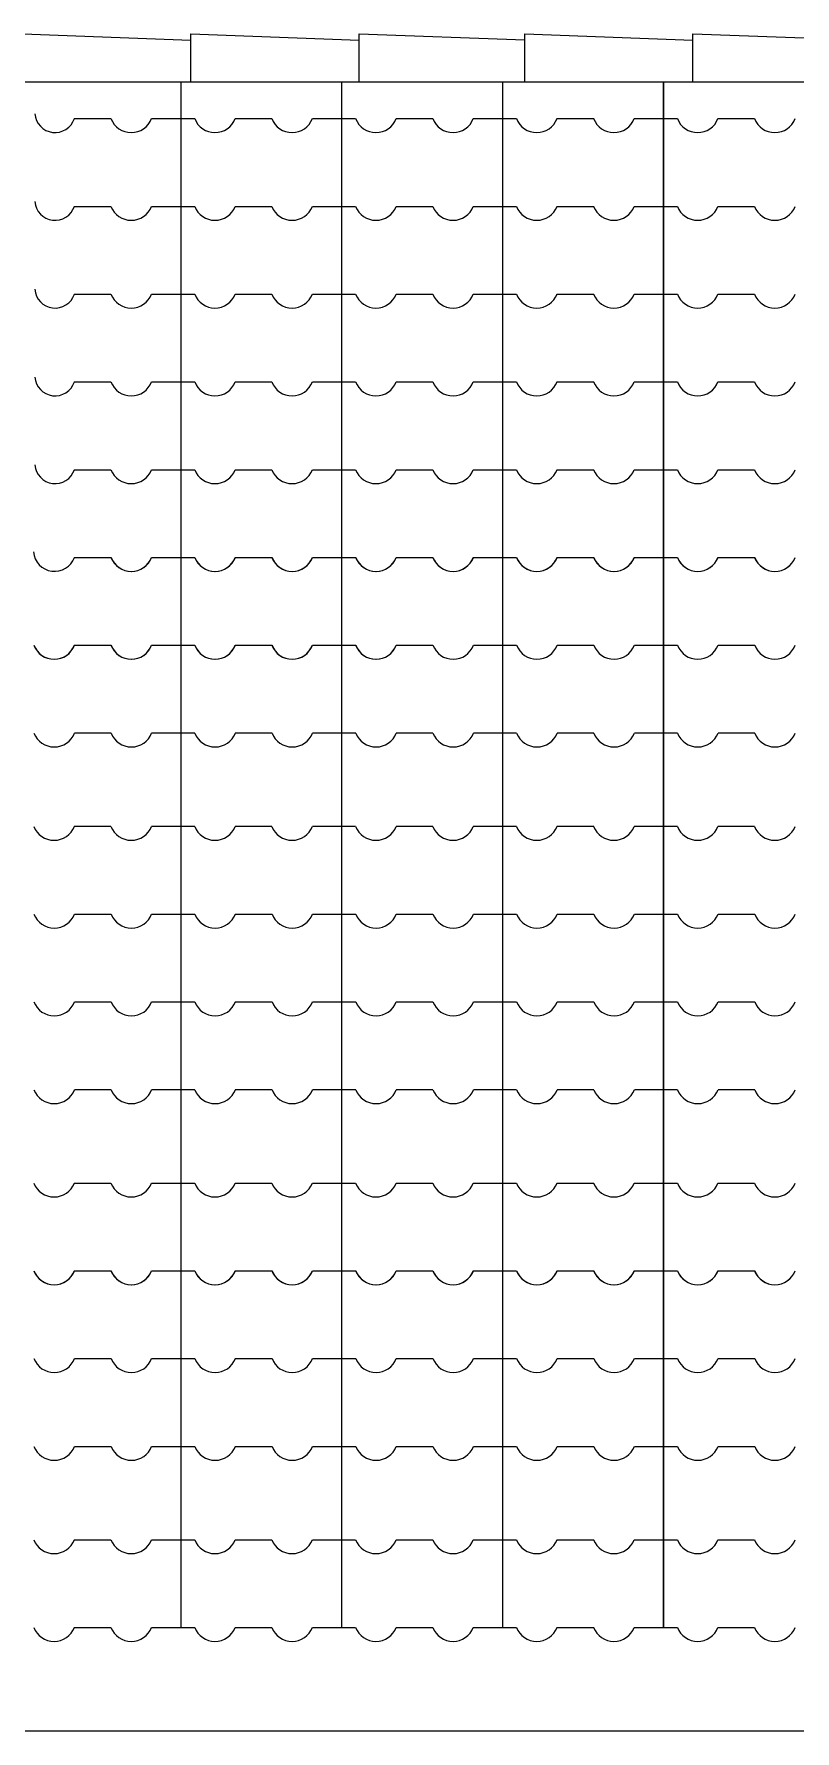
# Model space of a CAD drawing. Extents: x -29 to 75, y 16 to 65.
# Drawn here: x 35.605 to 36.646, y 19.156 to 21.477 of the extents above; entities that cross this region are included whole.
import ezdxf

# ---------------------------------------------------------------- set-up
doc = ezdxf.new("R2010")
doc.units = 0
doc.header["$MEASUREMENT"] = 0
for name, color, linetype in [('CORTE', 244, 'CONTINUOUS'), ('VISTAL', 30, 'CONTINUOUS'), ('VISTAP', 244, 'CONTINUOUS')]:
    doc.layers.add(name, color=color, linetype=linetype)

msp = doc.modelspace()

# ---------------------------------------------------------------- linework, layer by layer
at = {"layer": 'CORTE', "color": 1, "linetype": 'Continuous'}
for p, q in [((35.806, 21.4107), (35.806, 20.5208)), ((35.806, 21.4107), (35.806, 20.5208)), ((36.026, 21.4107), (36.026, 20.5208)), ((36.246, 21.4107), (36.246, 20.7608)), ((36.466, 21.4107), (36.466, 20.7608)), ((35.6604, 21.3608), (35.7106, 21.3608)), ((35.766, 21.3608), (35.8058, 21.3608)), ((35.8058, 21.3608), (35.8251, 21.3608)), ((35.8804, 21.3608), (35.9306, 21.3608)), ((35.986, 21.3608), (36.0258, 21.3608)), ((36.0258, 21.3608), (36.0451, 21.3608)), ((36.1004, 21.3608), (36.1506, 21.3608)), ((36.206, 21.3608), (36.2458, 21.3608)), ((36.2458, 21.3608), (36.2651, 21.3608)), ((36.3204, 21.3608), (36.3706, 21.3608)), ((36.426, 21.3608), (36.4658, 21.3608)), ((36.426, 21.3608), (36.4658, 21.3608)), ((36.426, 21.3608), (36.4658, 21.3608)), ((36.4658, 21.3608), (36.4851, 21.3608)), ((36.5404, 21.3608), (36.5906, 21.3608)), ((35.6604, 21.2408), (35.7106, 21.2408)), ((35.766, 21.2408), (35.8058, 21.2408)), ((35.8058, 21.2408), (35.8251, 21.2408)), ((35.8804, 21.2408), (35.9306, 21.2408)), ((35.986, 21.2408), (36.0258, 21.2408)), ((36.0258, 21.2408), (36.0451, 21.2408)), ((36.1004, 21.2408), (36.1506, 21.2408)), ((36.206, 21.2408), (36.2458, 21.2408)), ((36.2458, 21.2408), (36.2651, 21.2408)), ((36.3204, 21.2408), (36.3706, 21.2408)), ((36.426, 21.2408), (36.4658, 21.2408)), ((36.426, 21.2408), (36.4658, 21.2408)), ((36.426, 21.2408), (36.4658, 21.2408)), ((36.4658, 21.2408), (36.4851, 21.2408)), ((36.5404, 21.2408), (36.5906, 21.2408)), ((35.6604, 21.1208), (35.7106, 21.1208)), ((35.766, 21.1208), (35.8058, 21.1208)), ((35.8058, 21.1208), (35.8251, 21.1208)), ((35.8804, 21.1208), (35.9306, 21.1208)), ((35.986, 21.1208), (36.0258, 21.1208)), ((36.0258, 21.1208), (36.0451, 21.1208)), ((36.1004, 21.1208), (36.1506, 21.1208)), ((36.206, 21.1208), (36.2458, 21.1208)), ((36.2458, 21.1208), (36.2651, 21.1208)), ((36.3204, 21.1208), (36.3706, 21.1208)), ((36.426, 21.1208), (36.4658, 21.1208)), ((36.426, 21.1208), (36.4658, 21.1208)), ((36.426, 21.1208), (36.4658, 21.1208)), ((36.4658, 21.1208), (36.4851, 21.1208)), ((36.5404, 21.1208), (36.5906, 21.1208)), ((35.6604, 21.0008), (35.7106, 21.0008)), ((35.766, 21.0008), (35.8058, 21.0008)), ((35.8058, 21.0008), (35.8251, 21.0008)), ((35.8804, 21.0008), (35.9306, 21.0008)), ((35.986, 21.0008), (36.0258, 21.0008)), ((36.0258, 21.0008), (36.0451, 21.0008)), ((36.1004, 21.0008), (36.1506, 21.0008)), ((36.206, 21.0008), (36.2458, 21.0008)), ((36.2458, 21.0008), (36.2651, 21.0008)), ((36.3204, 21.0008), (36.3706, 21.0008)), ((36.426, 21.0008), (36.4658, 21.0008)), ((36.426, 21.0008), (36.4658, 21.0008)), ((36.426, 21.0008), (36.4658, 21.0008)), ((36.4658, 21.0008), (36.4851, 21.0008)), ((36.5404, 21.0008), (36.5906, 21.0008)), ((35.6604, 20.8808), (35.7106, 20.8808)), ((35.766, 20.8808), (35.8058, 20.8808)), ((35.8058, 20.8808), (35.8251, 20.8808)), ((35.8804, 20.8808), (35.9306, 20.8808)), ((35.986, 20.8808), (36.0258, 20.8808)), ((36.0258, 20.8808), (36.0451, 20.8808)), ((36.1004, 20.8808), (36.1506, 20.8808)), ((36.206, 20.8808), (36.2458, 20.8808)), ((36.2458, 20.8808), (36.2651, 20.8808)), ((36.3204, 20.8808), (36.3706, 20.8808)), ((36.426, 20.8808), (36.4658, 20.8808)), ((36.426, 20.8808), (36.4658, 20.8808)), ((36.426, 20.8808), (36.4658, 20.8808)), ((36.4658, 20.8808), (36.4851, 20.8808)), ((36.5404, 20.8808), (36.5906, 20.8808)), ((35.6604, 20.7608), (35.7106, 20.7608)), ((35.6606, 20.7608), (35.7108, 20.7608)), ((35.766, 20.7608), (35.8058, 20.7608)), ((35.7662, 20.7608), (35.806, 20.7608)), ((35.8058, 20.7608), (35.8251, 20.7608)), ((35.806, 20.7608), (35.8253, 20.7608)), ((35.806, 20.7608), (35.806, 20.2732)), ((35.8804, 20.7608), (35.9306, 20.7608)), ((35.8806, 20.7608), (35.9308, 20.7608)), ((35.986, 20.7608), (36.0258, 20.7608)), ((35.9862, 20.7608), (36.026, 20.7608)), ((36.0258, 20.7608), (36.0451, 20.7608)), ((36.026, 20.7608), (36.0453, 20.7608)), ((36.026, 20.7608), (36.026, 20.2732)), ((36.1004, 20.7608), (36.1506, 20.7608)), ((36.1006, 20.7608), (36.1508, 20.7608)), ((36.206, 20.7608), (36.2458, 20.7608)), ((36.2062, 20.7608), (36.246, 20.7608)), ((36.2458, 20.7608), (36.2651, 20.7608)), ((36.246, 20.7608), (36.2653, 20.7608)), ((36.246, 20.7608), (36.246, 20.2732)), ((36.3204, 20.7608), (36.3706, 20.7608)), ((36.3206, 20.7608), (36.3708, 20.7608)), ((36.426, 20.7608), (36.4658, 20.7608)), ((36.426, 20.7608), (36.466, 20.7608)), ((36.426, 20.7608), (36.4658, 20.7608)), ((36.4262, 20.7608), (36.466, 20.7608)), ((36.4262, 20.7608), (36.466, 20.7608)), ((36.4262, 20.7608), (36.466, 20.7608)), ((36.4658, 20.7608), (36.4851, 20.7608)), ((36.466, 20.7608), (36.4853, 20.7608)), ((36.466, 20.7608), (36.466, 20.4008)), ((36.466, 20.7608), (36.466, 20.2732)), ((36.466, 20.7608), (36.466, 20.2732)), ((36.466, 20.7608), (36.466, 20.2732)), ((36.5404, 20.7608), (36.5906, 20.7608)), ((36.5406, 20.7608), (36.5908, 20.7608)), ((35.6604, 20.6408), (35.7106, 20.6408)), ((35.6606, 20.6408), (35.7108, 20.6408)), ((35.766, 20.6408), (35.8058, 20.6408)), ((35.766, 20.6408), (35.8058, 20.6408)), ((35.7662, 20.6408), (35.806, 20.6408)), ((35.8058, 20.6408), (35.8251, 20.6408)), ((35.8058, 20.6408), (35.8251, 20.6408)), ((35.806, 20.6408), (35.8253, 20.6408)), ((35.8804, 20.6408), (35.9306, 20.6408)), ((35.8806, 20.6408), (35.9308, 20.6408)), ((35.986, 20.6408), (36.0258, 20.6408)), ((35.9862, 20.6408), (36.026, 20.6408)), ((36.0258, 20.6408), (36.0451, 20.6408)), ((36.026, 20.6408), (36.0453, 20.6408)), ((36.1006, 20.6408), (36.1508, 20.6408)), ((36.2062, 20.6408), (36.246, 20.6408)), ((36.246, 20.6408), (36.2653, 20.6408)), ((36.3206, 20.6408), (36.3708, 20.6408)), ((36.4262, 20.6408), (36.466, 20.6408)), ((36.4262, 20.6408), (36.466, 20.6408)), ((36.466, 20.6408), (36.4853, 20.6408)), ((36.5406, 20.6408), (36.5908, 20.6408)), ((35.6606, 20.5208), (35.7108, 20.5208)), ((35.6606, 20.5208), (35.7108, 20.5208)), ((35.6606, 20.5208), (35.7108, 20.5208)), ((35.7662, 20.5208), (35.806, 20.5208)), ((35.7662, 20.5208), (35.806, 20.5208)), ((35.7662, 20.5208), (35.806, 20.5208)), ((35.7662, 20.5208), (35.806, 20.5208)), ((35.7662, 20.5208), (35.806, 20.5208)), ((35.806, 20.5208), (35.8253, 20.5208)), ((35.806, 20.5208), (35.8253, 20.5208)), ((35.806, 20.5208), (35.8253, 20.5208)), ((35.806, 20.5208), (35.8253, 20.5208)), ((35.806, 20.5208), (35.8253, 20.5208)), ((35.8806, 20.5208), (35.9308, 20.5208)), ((35.8806, 20.5208), (35.9308, 20.5208)), ((35.8806, 20.5208), (35.9308, 20.5208)), ((35.9862, 20.5208), (36.026, 20.5208)), ((35.9862, 20.5208), (36.026, 20.5208)), ((35.9862, 20.5208), (36.026, 20.5208)), ((36.026, 20.5208), (36.0453, 20.5208)), ((36.026, 20.5208), (36.0453, 20.5208)), ((36.026, 20.5208), (36.0453, 20.5208)), ((36.1006, 20.5208), (36.1508, 20.5208)), ((36.2062, 20.5208), (36.246, 20.5208)), ((36.246, 20.5208), (36.2653, 20.5208)), ((36.3206, 20.5208), (36.3708, 20.5208)), ((36.4262, 20.5208), (36.466, 20.5208)), ((36.4262, 20.5208), (36.466, 20.5208)), ((36.466, 20.5208), (36.4853, 20.5208)), ((36.5406, 20.5208), (36.5908, 20.5208)), ((35.806, 20.5067), (35.806, 19.7855)), ((36.026, 20.505), (36.026, 19.7855)), ((36.246, 20.395), (36.246, 19.7855)), ((35.6604, 20.3932), (35.7106, 20.3932)), ((35.766, 20.3932), (35.8058, 20.3932)), ((35.8058, 20.3932), (35.8251, 20.3932)), ((35.8804, 20.3932), (35.9306, 20.3932)), ((35.986, 20.3932), (36.0258, 20.3932)), ((36.0258, 20.3932), (36.0451, 20.3932)), ((36.1004, 20.3932), (36.1506, 20.3932)), ((36.206, 20.3932), (36.2458, 20.3932)), ((36.2458, 20.3932), (36.2651, 20.3932)), ((36.3204, 20.3932), (36.3706, 20.3932)), ((36.426, 20.3932), (36.4658, 20.3932)), ((36.426, 20.3932), (36.4658, 20.3932)), ((36.4658, 20.3932), (36.4851, 20.3932)), ((36.5404, 20.3932), (36.5906, 20.3932)), ((36.466, 20.2904), (36.466, 19.7855)), ((36.466, 20.2852), (36.466, 19.9132)), ((35.6606, 20.2732), (35.7108, 20.2732)), ((35.6606, 20.2732), (35.7108, 20.2732)), ((35.7662, 20.2732), (35.806, 20.2732)), ((35.7662, 20.2732), (35.806, 20.2732)), ((35.806, 20.2732), (35.8253, 20.2732)), ((35.806, 20.2732), (35.8253, 20.2732)), ((35.8806, 20.2732), (35.9308, 20.2732)), ((35.8806, 20.2732), (35.9308, 20.2732)), ((35.9862, 20.2732), (36.026, 20.2732)), ((35.9862, 20.2732), (36.026, 20.2732)), ((36.026, 20.2732), (36.0453, 20.2732)), ((36.026, 20.2732), (36.0453, 20.2732)), ((36.1006, 20.2732), (36.1508, 20.2732)), ((36.1006, 20.2732), (36.1508, 20.2732)), ((36.2062, 20.2732), (36.246, 20.2732)), ((36.2062, 20.2732), (36.246, 20.2732)), ((36.246, 20.2732), (36.2653, 20.2732)), ((36.246, 20.2732), (36.2653, 20.2732)), ((36.3206, 20.2732), (36.3708, 20.2732)), ((36.3206, 20.2732), (36.3708, 20.2732)), ((36.4262, 20.2732), (36.466, 20.2732)), ((36.4262, 20.2732), (36.466, 20.2732)), ((36.4262, 20.2732), (36.466, 20.2732)), ((36.4262, 20.2732), (36.466, 20.2732)), ((36.4262, 20.2732), (36.466, 20.2732)), ((36.4262, 20.2732), (36.466, 20.2732)), ((36.466, 20.2732), (36.466, 19.7855)), ((36.466, 20.2732), (36.4853, 20.2732)), ((36.466, 20.2732), (36.4853, 20.2732)), ((36.5406, 20.2732), (36.5908, 20.2732)), ((36.5406, 20.2732), (36.5908, 20.2732)), ((35.6606, 20.1532), (35.7108, 20.1532)), ((35.7662, 20.1532), (35.806, 20.1532)), ((35.806, 20.1532), (35.8253, 20.1532)), ((35.8806, 20.1532), (35.9308, 20.1532)), ((35.9862, 20.1532), (36.026, 20.1532)), ((36.026, 20.1532), (36.0453, 20.1532)), ((36.1006, 20.1532), (36.1508, 20.1532)), ((36.2062, 20.1532), (36.246, 20.1532)), ((36.246, 20.1532), (36.2653, 20.1532)), ((36.3206, 20.1532), (36.3708, 20.1532)), ((36.4262, 20.1532), (36.466, 20.1532)), ((36.4262, 20.1532), (36.466, 20.1532)), ((36.4262, 20.1532), (36.466, 20.1532)), ((36.466, 20.1532), (36.4853, 20.1532)), ((36.5406, 20.1532), (36.5908, 20.1532)), ((35.6606, 20.0332), (35.7108, 20.0332)), ((35.7662, 20.0332), (35.806, 20.0332)), ((35.806, 20.0332), (35.8253, 20.0332)), ((35.8806, 20.0332), (35.9308, 20.0332)), ((35.9862, 20.0332), (36.026, 20.0332)), ((36.026, 20.0332), (36.0453, 20.0332)), ((36.1006, 20.0332), (36.1508, 20.0332)), ((36.2062, 20.0332), (36.246, 20.0332)), ((36.246, 20.0332), (36.2653, 20.0332)), ((36.3206, 20.0332), (36.3708, 20.0332)), ((36.4262, 20.0332), (36.466, 20.0332)), ((36.4262, 20.0332), (36.466, 20.0332)), ((36.4262, 20.0332), (36.466, 20.0332)), ((36.466, 20.0332), (36.4853, 20.0332)), ((36.5406, 20.0332), (36.5908, 20.0332)), ((35.6604, 19.9055), (35.7106, 19.9055)), ((35.766, 19.9055), (35.8058, 19.9055)), ((35.8058, 19.9055), (35.8251, 19.9055)), ((35.8804, 19.9055), (35.9306, 19.9055)), ((35.986, 19.9055), (36.0258, 19.9055)), ((36.0258, 19.9055), (36.0451, 19.9055)), ((36.1004, 19.9055), (36.1506, 19.9055)), ((36.206, 19.9055), (36.2458, 19.9055)), ((36.2458, 19.9055), (36.2651, 19.9055)), ((36.3204, 19.9055), (36.3706, 19.9055)), ((36.426, 19.9055), (36.4658, 19.9055)), ((36.426, 19.9055), (36.4658, 19.9055)), ((36.426, 19.9055), (36.4658, 19.9055)), ((36.4658, 19.9055), (36.4851, 19.9055)), ((36.5404, 19.9055), (36.5906, 19.9055)), ((35.6604, 19.7855), (35.7106, 19.7855)), ((35.6606, 19.7855), (35.7108, 19.7855)), ((35.766, 19.7855), (35.8058, 19.7855)), ((35.7662, 19.7855), (35.806, 19.7855)), ((35.8058, 19.7855), (35.8251, 19.7855)), ((35.806, 19.7855), (35.806, 19.2979)), ((35.806, 19.7855), (35.8253, 19.7855)), ((35.8804, 19.7855), (35.9306, 19.7855)), ((35.8806, 19.7855), (35.9308, 19.7855)), ((35.986, 19.7855), (36.0258, 19.7855)), ((35.9862, 19.7855), (36.026, 19.7855)), ((36.0258, 19.7855), (36.0451, 19.7855)), ((36.026, 19.7855), (36.026, 19.2979)), ((36.026, 19.7855), (36.0453, 19.7855)), ((36.1004, 19.7855), (36.1506, 19.7855)), ((36.1006, 19.7855), (36.1508, 19.7855)), ((36.206, 19.7855), (36.2458, 19.7855)), ((36.2062, 19.7855), (36.246, 19.7855)), ((36.2458, 19.7855), (36.2651, 19.7855)), ((36.246, 19.7855), (36.246, 19.2979)), ((36.246, 19.7855), (36.2653, 19.7855)), ((36.3204, 19.7855), (36.3706, 19.7855)), ((36.3206, 19.7855), (36.3708, 19.7855)), ((36.426, 19.7855), (36.4658, 19.7855)), ((36.426, 19.7855), (36.466, 19.7855)), ((36.426, 19.7855), (36.4658, 19.7855)), ((36.4262, 19.7855), (36.466, 19.7855)), ((36.4262, 19.7855), (36.466, 19.7855)), ((36.4262, 19.7855), (36.466, 19.7855)), ((36.4658, 19.7855), (36.4851, 19.7855)), ((36.466, 19.7855), (36.466, 19.2979)), ((36.466, 19.7855), (36.466, 19.2979)), ((36.466, 19.7855), (36.466, 19.2979)), ((36.466, 19.7855), (36.466, 19.4255)), ((36.466, 19.7855), (36.4853, 19.7855)), ((36.5404, 19.7855), (36.5906, 19.7855)), ((36.5406, 19.7855), (36.5908, 19.7855)), ((35.6606, 19.6655), (35.7108, 19.6655)), ((35.7662, 19.6655), (35.806, 19.6655)), ((35.806, 19.6655), (35.8253, 19.6655)), ((35.8806, 19.6655), (35.9308, 19.6655)), ((35.9862, 19.6655), (36.026, 19.6655)), ((36.026, 19.6655), (36.0453, 19.6655)), ((36.1006, 19.6655), (36.1508, 19.6655)), ((36.2062, 19.6655), (36.246, 19.6655)), ((36.246, 19.6655), (36.2653, 19.6655)), ((36.3206, 19.6655), (36.3708, 19.6655)), ((36.4262, 19.6655), (36.466, 19.6655)), ((36.4262, 19.6655), (36.466, 19.6655)), ((36.466, 19.6655), (36.4853, 19.6655)), ((36.5406, 19.6655), (36.5908, 19.6655)), ((35.6606, 19.5455), (35.7108, 19.5455)), ((35.7662, 19.5455), (35.806, 19.5455)), ((35.806, 19.5455), (35.8253, 19.5455)), ((35.8806, 19.5455), (35.9308, 19.5455)), ((35.9862, 19.5455), (36.026, 19.5455)), ((36.026, 19.5455), (36.0453, 19.5455)), ((36.1006, 19.5455), (36.1508, 19.5455)), ((36.2062, 19.5455), (36.246, 19.5455)), ((36.246, 19.5455), (36.2653, 19.5455)), ((36.3206, 19.5455), (36.3708, 19.5455)), ((36.4262, 19.5455), (36.466, 19.5455)), ((36.4262, 19.5455), (36.466, 19.5455)), ((36.466, 19.5455), (36.4853, 19.5455)), ((36.5406, 19.5455), (36.5908, 19.5455)), ((35.6604, 19.4179), (35.7106, 19.4179)), ((35.766, 19.4179), (35.8058, 19.4179)), ((35.8058, 19.4179), (35.8251, 19.4179)), ((35.8804, 19.4179), (35.9306, 19.4179)), ((35.986, 19.4179), (36.0258, 19.4179)), ((36.0258, 19.4179), (36.0451, 19.4179)), ((36.1004, 19.4179), (36.1506, 19.4179)), ((36.206, 19.4179), (36.2458, 19.4179)), ((36.2458, 19.4179), (36.2651, 19.4179)), ((36.3204, 19.4179), (36.3706, 19.4179)), ((36.426, 19.4179), (36.4658, 19.4179)), ((36.426, 19.4179), (36.4658, 19.4179)), ((36.4658, 19.4179), (36.4851, 19.4179)), ((36.5404, 19.4179), (36.5906, 19.4179)), ((35.6604, 19.2979), (35.7106, 19.2979)), ((35.766, 19.2979), (35.8058, 19.2979)), ((35.8058, 19.2979), (35.8251, 19.2979)), ((35.8804, 19.2979), (35.9306, 19.2979)), ((35.986, 19.2979), (36.0258, 19.2979)), ((36.0258, 19.2979), (36.0451, 19.2979)), ((36.1004, 19.2979), (36.1506, 19.2979)), ((36.206, 19.2979), (36.2458, 19.2979)), ((36.2458, 19.2979), (36.2651, 19.2979)), ((36.3204, 19.2979), (36.3706, 19.2979)), ((36.426, 19.2979), (36.466, 19.2979)), ((36.426, 19.2979), (36.4658, 19.2979)), ((36.4658, 19.2979), (36.4851, 19.2979)), ((36.5404, 19.2979), (36.5906, 19.2979))]:
    msp.add_line(p, q, dxfattribs=at)
for centre, radius, start, end in [((35.6342, 21.3694), 0.0277, 184.0528, 341.8558), ((35.7383, 21.3714), 0.0297, 201.0517, 338.9483), ((35.8528, 21.3714), 0.0297, 201.0517, 338.9483), ((35.9583, 21.3714), 0.0297, 201.0517, 338.9483), ((36.0728, 21.3714), 0.0297, 201.0517, 338.9483), ((36.1783, 21.3714), 0.0297, 201.0517, 338.9483), ((36.2928, 21.3714), 0.0297, 201.0517, 338.9483), ((36.3983, 21.3714), 0.0297, 201.0517, 338.9483), ((36.5128, 21.3714), 0.0297, 201.0517, 338.9483), ((36.6183, 21.3714), 0.0297, 201.0517, 338.9483), ((35.6342, 21.2494), 0.0277, 184.0528, 341.8558), ((35.7383, 21.2514), 0.0297, 201.0517, 338.9483), ((35.8528, 21.2514), 0.0297, 201.0517, 338.9483), ((35.9583, 21.2514), 0.0297, 201.0517, 338.9483), ((36.0728, 21.2514), 0.0297, 201.0517, 338.9483), ((36.1783, 21.2514), 0.0297, 201.0517, 338.9483), ((36.2928, 21.2514), 0.0297, 201.0517, 338.9483), ((36.3983, 21.2514), 0.0297, 201.0517, 338.9483), ((36.5128, 21.2514), 0.0297, 201.0517, 338.9483), ((36.6183, 21.2514), 0.0297, 201.0517, 338.9483), ((35.6342, 21.1294), 0.0277, 184.0528, 341.8558), ((35.7383, 21.1314), 0.0297, 201.0517, 338.9483), ((35.8528, 21.1314), 0.0297, 201.0517, 338.9483), ((35.9583, 21.1314), 0.0297, 201.0517, 338.9483), ((36.0728, 21.1314), 0.0297, 201.0517, 338.9483), ((36.1783, 21.1314), 0.0297, 201.0517, 338.9483), ((36.2928, 21.1314), 0.0297, 201.0517, 338.9483), ((36.3983, 21.1314), 0.0297, 201.0517, 338.9483), ((36.5128, 21.1314), 0.0297, 201.0517, 338.9483), ((36.6183, 21.1314), 0.0297, 201.0517, 338.9483), ((35.6342, 21.0094), 0.0277, 184.0528, 341.8558), ((35.7383, 21.0114), 0.0297, 201.0517, 338.9483), ((35.8528, 21.0114), 0.0297, 201.0517, 338.9483), ((35.9583, 21.0114), 0.0297, 201.0517, 338.9483), ((36.0728, 21.0114), 0.0297, 201.0517, 338.9483), ((36.1783, 21.0114), 0.0297, 201.0517, 338.9483), ((36.2928, 21.0114), 0.0297, 201.0517, 338.9483), ((36.3983, 21.0114), 0.0297, 201.0517, 338.9483), ((36.5128, 21.0114), 0.0297, 201.0517, 338.9483), ((36.6183, 21.0114), 0.0297, 201.0517, 338.9483), ((35.6342, 20.8894), 0.0277, 184.0528, 341.8558), ((35.7383, 20.8914), 0.0297, 201.0517, 338.9483), ((35.8528, 20.8914), 0.0297, 201.0517, 338.9483), ((35.9583, 20.8914), 0.0297, 201.0517, 338.9483), ((36.0728, 20.8914), 0.0297, 201.0517, 338.9483), ((36.1783, 20.8914), 0.0297, 201.0517, 338.9483), ((36.2928, 20.8914), 0.0297, 201.0517, 338.9483), ((36.3983, 20.8914), 0.0297, 201.0517, 338.9483), ((36.5128, 20.8914), 0.0297, 201.0517, 338.9483), ((36.6183, 20.8914), 0.0297, 201.0517, 338.9483), ((35.6335, 20.7707), 0.0289, 184.6744, 339.9327), ((35.7383, 20.7714), 0.0297, 201.0517, 338.9483), ((35.7385, 20.7714), 0.0297, 201.0517, 338.9483), ((35.8528, 20.7714), 0.0297, 201.0517, 338.9483), ((35.853, 20.7714), 0.0297, 201.0517, 338.9483), ((35.9583, 20.7714), 0.0297, 201.0517, 338.9483), ((35.9585, 20.7714), 0.0297, 201.0517, 338.9483), ((36.0728, 20.7714), 0.0297, 201.0517, 338.9483), ((36.073, 20.7714), 0.0297, 201.0517, 338.9483), ((36.1783, 20.7714), 0.0297, 201.0517, 338.9483), ((36.1785, 20.7714), 0.0297, 201.0517, 338.9483), ((36.2928, 20.7714), 0.0297, 201.0517, 338.9483), ((36.293, 20.7714), 0.0297, 201.0517, 338.9483), ((36.3983, 20.7714), 0.0297, 201.0517, 338.9483), ((36.3985, 20.7714), 0.0297, 201.0517, 338.9483), ((36.5128, 20.7714), 0.0297, 201.0517, 338.9483), ((36.513, 20.7714), 0.0297, 201.0517, 338.9483), ((36.6183, 20.7714), 0.0297, 201.0517, 338.9483), ((36.6185, 20.7714), 0.0297, 201.0517, 338.9483), ((35.6328, 20.6514), 0.0297, 201.0517, 338.9483), ((35.633, 20.6514), 0.0297, 201.0517, 338.9483), ((35.7383, 20.6514), 0.0297, 201.0517, 338.9483), ((35.7385, 20.6514), 0.0297, 201.0517, 338.9483), ((35.8528, 20.6514), 0.0297, 201.0517, 338.9483), ((35.8528, 20.6514), 0.0297, 201.0517, 338.9483), ((35.853, 20.6514), 0.0297, 201.0517, 338.9483), ((35.9583, 20.6514), 0.0297, 201.0517, 338.9483), ((35.9585, 20.6514), 0.0297, 201.0517, 338.9483), ((36.0728, 20.6514), 0.0297, 201.0517, 338.9483), ((36.073, 20.6514), 0.0297, 201.0517, 338.9483), ((36.1785, 20.6514), 0.0297, 201.0517, 338.9483), ((36.293, 20.6514), 0.0297, 201.0517, 338.9483), ((36.3985, 20.6514), 0.0297, 201.0517, 338.9483), ((36.513, 20.6514), 0.0297, 201.0517, 338.9483), ((36.6185, 20.6514), 0.0297, 201.0517, 338.9483), ((35.633, 20.5314), 0.0297, 201.0517, 338.9483), ((35.633, 20.5314), 0.0297, 201.0517, 338.9483), ((35.633, 20.5314), 0.0297, 201.0517, 338.9483), ((35.7385, 20.5314), 0.0297, 201.0517, 338.9483), ((35.7385, 20.5314), 0.0297, 201.0517, 338.9483), ((35.7385, 20.5314), 0.0297, 201.0517, 338.9483), ((35.853, 20.5314), 0.0297, 201.0517, 338.9483), ((35.853, 20.5314), 0.0297, 201.0517, 338.9483), ((35.853, 20.5314), 0.0297, 201.0517, 338.9483), ((35.853, 20.5314), 0.0297, 201.0517, 338.9483), ((35.853, 20.5314), 0.0297, 201.0517, 338.9483), ((35.9585, 20.5314), 0.0297, 201.0517, 338.9483), ((35.9585, 20.5314), 0.0297, 201.0517, 338.9483), ((35.9585, 20.5314), 0.0297, 201.0517, 338.9483), ((36.073, 20.5314), 0.0297, 201.0517, 338.9483), ((36.073, 20.5314), 0.0297, 201.0517, 338.9483), ((36.073, 20.5314), 0.0297, 201.0517, 338.9483), ((36.1785, 20.5314), 0.0297, 201.0517, 338.9483), ((36.293, 20.5314), 0.0297, 201.0517, 338.9483), ((36.3985, 20.5314), 0.0297, 201.0517, 338.9483), ((36.513, 20.5314), 0.0297, 201.0517, 338.9483), ((36.6185, 20.5314), 0.0297, 201.0517, 338.9483), ((35.6328, 20.4038), 0.0297, 201.0517, 338.9483), ((35.7383, 20.4038), 0.0297, 201.0517, 338.9483), ((35.8528, 20.4038), 0.0297, 201.0517, 338.9483), ((35.9583, 20.4038), 0.0297, 201.0517, 338.9483), ((36.0728, 20.4038), 0.0297, 201.0517, 338.9483), ((36.1783, 20.4038), 0.0297, 201.0517, 338.9483), ((36.2928, 20.4038), 0.0297, 201.0517, 338.9483), ((36.3983, 20.4038), 0.0297, 201.0517, 338.9483), ((36.5128, 20.4038), 0.0297, 201.0517, 338.9483), ((36.6183, 20.4038), 0.0297, 201.0517, 338.9483), ((35.633, 20.2838), 0.0297, 201.0517, 338.9483), ((35.633, 20.2838), 0.0297, 201.0517, 338.9483), ((35.7385, 20.2838), 0.0297, 201.0517, 338.9483), ((35.7385, 20.2838), 0.0297, 201.0517, 338.9483), ((35.853, 20.2838), 0.0297, 201.0517, 338.9483), ((35.853, 20.2838), 0.0297, 201.0517, 338.9483), ((35.9585, 20.2838), 0.0297, 201.0517, 338.9483), ((35.9585, 20.2838), 0.0297, 201.0517, 338.9483), ((36.073, 20.2838), 0.0297, 201.0517, 338.9483), ((36.073, 20.2838), 0.0297, 201.0517, 338.9483), ((36.1785, 20.2838), 0.0297, 201.0517, 338.9483), ((36.1785, 20.2838), 0.0297, 201.0517, 338.9483), ((36.293, 20.2838), 0.0297, 201.0517, 338.9483), ((36.293, 20.2838), 0.0297, 201.0517, 338.9483), ((36.3985, 20.2838), 0.0297, 201.0517, 338.9483), ((36.3985, 20.2838), 0.0297, 201.0517, 338.9483), ((36.513, 20.2838), 0.0297, 201.0517, 338.9483), ((36.513, 20.2838), 0.0297, 201.0517, 338.9483), ((36.6185, 20.2838), 0.0297, 201.0517, 338.9483), ((36.6185, 20.2838), 0.0297, 201.0517, 338.9483), ((35.633, 20.1638), 0.0297, 201.0517, 338.9483), ((35.7385, 20.1638), 0.0297, 201.0517, 338.9483), ((35.853, 20.1638), 0.0297, 201.0517, 338.9483), ((35.9585, 20.1638), 0.0297, 201.0517, 338.9483), ((36.073, 20.1638), 0.0297, 201.0517, 338.9483), ((36.1785, 20.1638), 0.0297, 201.0517, 338.9483), ((36.293, 20.1638), 0.0297, 201.0517, 338.9483), ((36.3985, 20.1638), 0.0297, 201.0517, 338.9483), ((36.513, 20.1638), 0.0297, 201.0517, 338.9483), ((36.6185, 20.1638), 0.0297, 201.0517, 338.9483), ((35.633, 20.0438), 0.0297, 201.0517, 338.9483), ((35.7385, 20.0438), 0.0297, 201.0517, 338.9483), ((35.853, 20.0438), 0.0297, 201.0517, 338.9483), ((35.9585, 20.0438), 0.0297, 201.0517, 338.9483), ((36.073, 20.0438), 0.0297, 201.0517, 338.9483), ((36.1785, 20.0438), 0.0297, 201.0517, 338.9483), ((36.293, 20.0438), 0.0297, 201.0517, 338.9483), ((36.3985, 20.0438), 0.0297, 201.0517, 338.9483), ((36.513, 20.0438), 0.0297, 201.0517, 338.9483), ((36.6185, 20.0438), 0.0297, 201.0517, 338.9483), ((35.6328, 19.9162), 0.0297, 201.0517, 338.9483), ((35.7383, 19.9162), 0.0297, 201.0517, 338.9483), ((35.8528, 19.9162), 0.0297, 201.0517, 338.9483), ((35.9583, 19.9162), 0.0297, 201.0517, 338.9483), ((36.0728, 19.9162), 0.0297, 201.0517, 338.9483), ((36.1783, 19.9162), 0.0297, 201.0517, 338.9483), ((36.2928, 19.9162), 0.0297, 201.0517, 338.9483), ((36.3983, 19.9162), 0.0297, 201.0517, 338.9483), ((36.5128, 19.9162), 0.0297, 201.0517, 338.9483), ((36.6183, 19.9162), 0.0297, 201.0517, 338.9483), ((35.6328, 19.7962), 0.0297, 201.0517, 338.9483), ((35.633, 19.7962), 0.0297, 201.0517, 338.9483), ((35.7383, 19.7962), 0.0297, 201.0517, 338.9483), ((35.7385, 19.7962), 0.0297, 201.0517, 338.9483), ((35.8528, 19.7962), 0.0297, 201.0517, 338.9483), ((35.853, 19.7962), 0.0297, 201.0517, 338.9483), ((35.9583, 19.7962), 0.0297, 201.0517, 338.9483), ((35.9585, 19.7962), 0.0297, 201.0517, 338.9483), ((36.0728, 19.7962), 0.0297, 201.0517, 338.9483), ((36.073, 19.7962), 0.0297, 201.0517, 338.9483), ((36.1783, 19.7962), 0.0297, 201.0517, 338.9483), ((36.1785, 19.7962), 0.0297, 201.0517, 338.9483), ((36.2928, 19.7962), 0.0297, 201.0517, 338.9483), ((36.293, 19.7962), 0.0297, 201.0517, 338.9483), ((36.3983, 19.7962), 0.0297, 201.0517, 338.9483), ((36.3985, 19.7962), 0.0297, 201.0517, 338.9483), ((36.5128, 19.7962), 0.0297, 201.0517, 338.9483), ((36.513, 19.7962), 0.0297, 201.0517, 338.9483), ((36.6183, 19.7962), 0.0297, 201.0517, 338.9483), ((36.6185, 19.7962), 0.0297, 201.0517, 338.9483), ((35.633, 19.6762), 0.0297, 201.0517, 338.9483), ((35.7385, 19.6762), 0.0297, 201.0517, 338.9483), ((35.853, 19.6762), 0.0297, 201.0517, 338.9483), ((35.9585, 19.6762), 0.0297, 201.0517, 338.9483), ((36.073, 19.6762), 0.0297, 201.0517, 338.9483), ((36.1785, 19.6762), 0.0297, 201.0517, 338.9483), ((36.293, 19.6762), 0.0297, 201.0517, 338.9483), ((36.3985, 19.6762), 0.0297, 201.0517, 338.9483), ((36.513, 19.6762), 0.0297, 201.0517, 338.9483), ((36.6185, 19.6762), 0.0297, 201.0517, 338.9483), ((35.633, 19.5562), 0.0297, 201.0517, 338.9483), ((35.7385, 19.5562), 0.0297, 201.0517, 338.9483), ((35.853, 19.5562), 0.0297, 201.0517, 338.9483), ((35.9585, 19.5562), 0.0297, 201.0517, 338.9483), ((36.073, 19.5562), 0.0297, 201.0517, 338.9483), ((36.1785, 19.5562), 0.0297, 201.0517, 338.9483), ((36.293, 19.5562), 0.0297, 201.0517, 338.9483), ((36.3985, 19.5562), 0.0297, 201.0517, 338.9483), ((36.513, 19.5562), 0.0297, 201.0517, 338.9483), ((36.6185, 19.5562), 0.0297, 201.0517, 338.9483), ((35.6328, 19.4286), 0.0297, 201.0517, 338.9483), ((35.7383, 19.4286), 0.0297, 201.0517, 338.9483), ((35.8528, 19.4286), 0.0297, 201.0517, 338.9483), ((35.9583, 19.4286), 0.0297, 201.0517, 338.9483), ((36.0728, 19.4286), 0.0297, 201.0517, 338.9483), ((36.1783, 19.4286), 0.0297, 201.0517, 338.9483), ((36.2928, 19.4286), 0.0297, 201.0517, 338.9483), ((36.3983, 19.4286), 0.0297, 201.0517, 338.9483), ((36.5128, 19.4286), 0.0297, 201.0517, 338.9483), ((36.6183, 19.4286), 0.0297, 201.0517, 338.9483), ((35.6328, 19.3086), 0.0297, 201.0517, 338.9483), ((35.7383, 19.3086), 0.0297, 201.0517, 338.9483), ((35.8528, 19.3086), 0.0297, 201.0517, 338.9483), ((35.9583, 19.3086), 0.0297, 201.0517, 338.9483), ((36.0728, 19.3086), 0.0297, 201.0517, 338.9483), ((36.1783, 19.3086), 0.0297, 201.0517, 338.9483), ((36.2928, 19.3086), 0.0297, 201.0517, 338.9483), ((36.3983, 19.3086), 0.0297, 201.0517, 338.9483), ((36.5128, 19.3086), 0.0297, 201.0517, 338.9483), ((36.6183, 19.3086), 0.0297, 201.0517, 338.9483)]:
    msp.add_arc(centre, radius, start, end, dxfattribs=at)
at = {"layer": 'VISTAL', "color": 1, "linetype": 'Continuous'}
msp.add_line((41.0887, 19.1563), (32.9852, 19.1563), dxfattribs=at)
at = {"layer": 'VISTAP', "color": 1, "linetype": 'Continuous'}
for p, q in [((35.5899, 21.4765), (35.8199, 21.4682)), ((35.8199, 21.4107), (35.8199, 21.4765)), ((35.8199, 21.4765), (36.0499, 21.4682)), ((36.0499, 21.4107), (36.0499, 21.4765)), ((36.0499, 21.4765), (36.2763, 21.4684)), ((36.2763, 21.4107), (36.2763, 21.4765)), ((36.2763, 21.4765), (36.5063, 21.4682)), ((36.5063, 21.4107), (36.5063, 21.4765)), ((36.5063, 21.4765), (36.7363, 21.4682)), ((37.4627, 21.4107), (31.6401, 21.4107)), ((36.466, 20.7608), (36.466, 21.4107)), ((36.466, 20.2732), (36.466, 20.7608)), ((36.466, 19.7855), (36.466, 20.2732)), ((36.466, 19.2979), (36.466, 19.7855))]:
    msp.add_line(p, q, dxfattribs=at)

doc.saveas('drawing.dxf')
